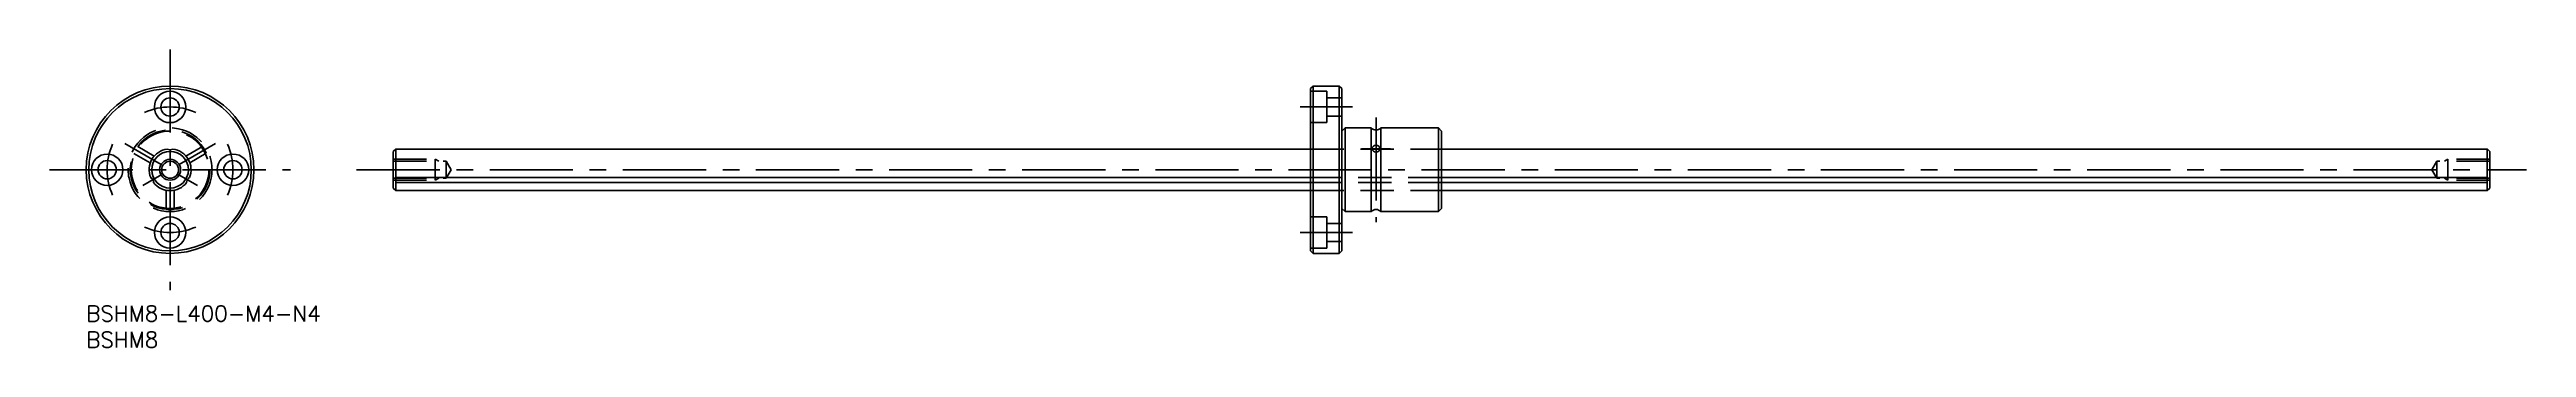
# Model space of a CAD drawing. Extents: x -7 to 466, y -8 to 49.
import ezdxf

# ---------------------------------------------------------------- set-up
doc = ezdxf.new("R2010")
doc.units = 0
doc.header["$LTSCALE"] = 0.5
doc.linetypes.add('CENTER', pattern=[50.8, 31.75, -6.35, 6.35, -6.35])
doc.linetypes.add('DASHED', pattern=[19.05, 12.7, -6.35])
for name, color, linetype in [('MSM_CENTER', 1, 'CENTER'), ('MSM_CONTINUOUS', 7, 'CONTINUOUS'), ('MSM_DASHED', 4, 'DASHED'), ('MSM_NARROW', 5, 'CONTINUOUS'), ('MSM_PART_NUMBER', 7, 'CONTINUOUS')]:
    doc.layers.add(name, color=color, linetype=linetype)
doc.styles.get("Standard").update_dxf_attribs({"font": 'txt.shx', "height": 3, "bigfont": 'bigfont.shx'})

# ---------------------------------------------------------------- blocks, each defined once
blk = doc.blocks.new('*U2')
at = {"layer": 'MSM_PART_NUMBER'}
blk.add_text('BSHM8-L400-M4-N4', height=3, dxfattribs=at).set_placement((0, -3))
blk = doc.blocks.new('*U3')
at = {"layer": 'MSM_PART_NUMBER'}
blk.add_text('BSHM8', height=3, dxfattribs=at).set_placement((0, -8))

msp = doc.modelspace()

# ---------------------------------------------------------------- linework, layer by layer
at = {"layer": 'MSM_CENTER'}
for p, q in [((16, 49), (16, 3)), ((231.59, 38), (241.59, 38)), ((246.09, 36), (246.09, 16)), ((14.27, 27), (7.34, 31)), ((17.73, 27.01), (24.64, 31.03)), ((248.84, 30.02), (243.34, 30.02)), ((-7, 26), (39, 26)), ((10.8, 23), (14.44, 25.1)), ((21.2, 23), (17.56, 25.1)), ((51.59, 26), (465.59, 26)), ((231.59, 14), (241.59, 14))]:
    msp.add_line(p, q, dxfattribs=at)
for start, end in [(65.9506, 114.0494), (155.9506, 204.0494), (335.9506, 24.0494), (245.9506, 294.0494)]:
    msp.add_arc((16, 26), 12, start, end, dxfattribs=at)
at = {"layer": 'MSM_CONTINUOUS'}
for p, q in [((233.59, 41.5), (234.09, 42)), ((233.59, 10.5), (233.59, 41.5)), ((234.09, 42), (234.09, 10)), ((234.09, 42), (239.09, 42)), ((239.09, 42), (239.09, 10)), ((239.09, 42), (239.59, 41.5)), ((239.59, 41.5), (239.59, 10.5)), ((239.59, 41.5), (239.59, 10.5)), ((240.19, 34), (239.59, 33.4)), ((240.19, 34), (240.19, 18)), ((240.19, 34), (245.19, 34)), ((245.19, 34), (245.19, 18)), ((257.99, 34), (246.99, 34)), ((246.99, 34), (246.99, 18)), ((257.99, 34), (257.99, 18)), ((258.59, 33.4), (257.99, 34)), ((258.59, 18.6), (258.59, 33.4)), ((58.59, 29.5), (59.06, 29.96)), ((58.59, 29.5), (58.59, 22.5)), ((59.06, 29.96), (233.59, 29.96)), ((59.09, 29.96), (59.09, 22)), ((258.59, 29.96), (458.13, 29.96)), ((458.09, 29.96), (458.09, 22)), ((458.59, 29.5), (458.13, 29.96)), ((458.59, 29.5), (458.59, 22.5)), ((233.59, 24.49), (59.09, 24.49)), ((458.09, 24.49), (258.59, 24.49)), ((58.59, 22.5), (59.09, 22)), ((233.59, 23.55), (59.09, 23.55)), ((59.09, 22), (233.59, 22)), ((458.09, 23.55), (258.59, 23.55)), ((258.59, 22), (458.09, 22)), ((458.59, 22.5), (458.09, 22)), ((239.59, 18.6), (240.19, 18)), ((240.19, 18), (245.19, 18)), ((257.99, 18), (246.99, 18)), ((258.59, 18.6), (257.99, 18)), ((233.59, 10.5), (234.09, 10)), ((239.09, 10), (234.09, 10)), ((239.59, 10.5), (239.09, 10))]:
    msp.add_line(p, q, dxfattribs=at)
for centre, radius in [((16, 26), 16), ((16, 26), 15.5), ((16, 38), 3), ((16, 38), 1.75), ((4, 26), 3), ((16, 26), 3.5), ((28, 26), 3), ((4, 26), 1.75), ((16, 26), 1.62), ((28, 26), 1.75), ((16, 14), 3), ((16, 14), 1.75)]:
    msp.add_circle(centre, radius, dxfattribs=at)
for centre, radius, start, end in [((246.09, 34.81), 1.21, 222.075, 317.925), ((16, 26), 4, 97.8517, 202.1483), ((16, 30.8), 1, 236.8771, 303.1229), ((16, 26), 4, 337.8517, 82.1483), ((245.96, 30.01), 0.613, 127.6083, 179.0223), ((245.96, 30.04), 0.613, 180.9777, 232.3917), ((246.09, 29.86), 0.817, 89.5317, 128.1011), ((246.09, 30.19), 0.817, 231.8989, 270.4683), ((246.1, 29.86), 0.817, 51.8989, 90.4683), ((246.1, 30.19), 0.817, 269.5317, 308.1011), ((246.23, 30.01), 0.613, 0.9777, 52.3917), ((246.23, 30.04), 0.613, 307.6083, 359.0223), ((11.84, 23.6), 1, 356.8771, 63.1229), ((20.16, 23.6), 1, 116.8771, 183.1229), ((16, 26), 4, 217.8517, 322.1483), ((246.09, 17.19), 1.21, 42.075, 137.925)]:
    msp.add_arc(centre, radius, start, end, dxfattribs=at)
at = {"layer": 'MSM_DASHED'}
for p, q in [((233.59, 41), (236.69, 41)), ((236.69, 35), (236.69, 41)), ((239.59, 39.75), (236.69, 39.75)), ((233.59, 35), (236.69, 35)), ((236.69, 36.25), (239.59, 36.25)), ((9.08, 29.13), (12.22, 27.32)), ((9.83, 30.43), (12.97, 28.61)), ((22.16, 30.45), (19.02, 28.62)), ((22.91, 29.16), (19.77, 27.33)), ((233.59, 29.96), (258.59, 29.96)), ((58.59, 28), (66.59, 28)), ((58.59, 27.62), (68.69, 27.62)), ((58.59, 24.38), (68.69, 24.38)), ((58.59, 24), (66.59, 24)), ((66.59, 24), (66.59, 28)), ((66.59, 28), (67.25, 27.62)), ((66.59, 24), (67.25, 24.38)), ((68.69, 24.38), (68.69, 27.62)), ((68.69, 27.62), (69.63, 26)), ((68.69, 24.38), (69.63, 26)), ((258.59, 24.49), (233.59, 24.49)), ((448.49, 27.62), (447.56, 26)), ((448.49, 24.38), (447.56, 26)), ((458.59, 27.62), (448.49, 27.62)), ((448.49, 27.62), (448.49, 24.38)), ((458.59, 24.38), (448.49, 24.38)), ((450.59, 28), (449.94, 27.62)), ((450.59, 24), (449.94, 24.38)), ((458.59, 28), (450.59, 28)), ((450.59, 28), (450.59, 24)), ((458.59, 24), (450.59, 24)), ((15.25, 18.44), (15.25, 22.07)), ((16.75, 18.44), (16.75, 22.07)), ((258.59, 23.55), (233.59, 23.55)), ((233.59, 22), (258.59, 22)), ((233.59, 17), (236.69, 17)), ((236.69, 17), (236.69, 11)), ((236.69, 15.75), (239.59, 15.75)), ((233.59, 11), (236.69, 11)), ((239.59, 12.25), (236.69, 12.25))]:
    msp.add_line(p, q, dxfattribs=at)
for radius in [8, 7.6, 7.4]:
    msp.add_circle((16, 26), radius, dxfattribs=at)
at = {"layer": 'MSM_NARROW'}
msp.add_circle((16, 26), 2, dxfattribs=at)

# ---------------------------------------------------------------- block references
at = {"layer": 'MSM_CONTINUOUS'}
for name in ['*U2', '*U3']:
    msp.add_blockref(name, (0, 0), dxfattribs=at)

doc.saveas('drawing.dxf')
